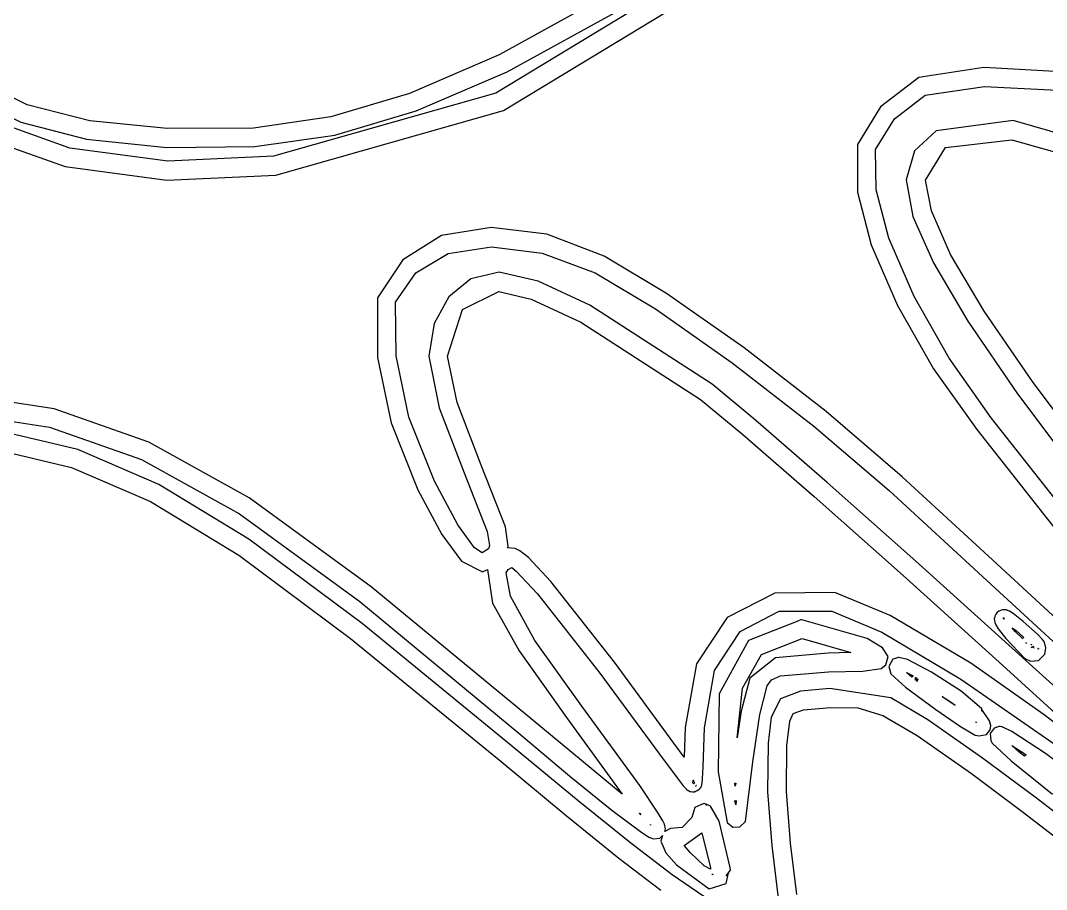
# Model space of a CAD drawing. Extents: x 23 to 528, y 384 to 592.
# Drawn here: x 465.47 to 479.75, y 434.14 to 446.23 of the extents above; entities that cross this region are included whole.
import ezdxf

# ---------------------------------------------------------------- set-up
doc = ezdxf.new("R2010")
doc.units = 0
doc.layers.get('0').update_dxf_attribs({"linetype": 'CONTINUOUS'})

msp = doc.modelspace()

# ---------------------------------------------------------------- linework, layer by layer
at = {"color": 0}
for p, q in [((475.107, 447.051), (472.087, 445.22)), ((472.193, 444.98), (475.273, 446.846)), ((473.735, 446.638), (472.13, 445.752)), ((472.242, 445.516), (473.879, 446.416)), ((472.13, 445.752), (470.884, 445.216)), ((478.878, 445.576), (477.972, 445.438)), ((479.951, 445.516), (478.878, 445.576)), ((465.564, 445.057), (464.827, 445.428)), ((470.976, 444.973), (472.242, 445.516)), ((477.972, 445.438), (477.439, 445.029)), ((478.06, 445.191), (478.889, 445.311)), ((478.889, 445.311), (479.898, 445.262)), ((464.686, 445.209), (465.473, 444.818)), ((472.087, 445.22), (468.993, 444.341)), ((470.884, 445.216), (469.787, 444.888)), ((477.633, 444.86), (478.06, 445.191)), ((466.432, 444.835), (465.564, 445.057)), ((477.439, 445.029), (477.121, 444.504)), ((466.154, 444.454), (464.929, 444.892)), ((469.787, 444.888), (468.711, 444.733)), ((469.025, 444.08), (472.193, 444.98)), ((469.844, 444.634), (470.976, 444.973)), ((477.372, 444.436), (477.633, 444.86)), ((479.287, 444.839), (478.215, 444.694)), ((480.811, 444.401), (479.287, 444.839)), ((465.473, 444.818), (466.39, 444.578)), ((467.512, 444.729), (466.432, 444.835)), ((468.711, 444.733), (467.512, 444.729)), ((464.809, 444.655), (466.09, 444.197)), ((466.39, 444.578), (467.505, 444.465)), ((468.729, 444.475), (469.844, 444.634)), ((478.215, 444.694), (477.912, 444.419)), ((478.345, 444.461), (479.266, 444.571)), ((479.266, 444.571), (480.72, 444.158)), ((467.522, 444.274), (466.154, 444.454)), ((467.505, 444.465), (468.729, 444.475)), ((477.121, 444.504), (477.121, 443.84)), ((477.379, 443.876), (477.372, 444.436)), ((477.912, 444.419), (477.799, 444.013)), ((478.067, 444.01), (478.345, 444.461)), ((468.993, 444.341), (467.522, 444.274)), ((466.09, 444.197), (467.508, 444.01)), ((467.508, 444.01), (469.025, 444.08)), ((477.799, 444.013), (477.89, 443.502)), ((478.148, 443.583), (478.067, 444.01)), ((477.121, 443.84), (477.312, 443.107)), ((477.555, 443.202), (477.379, 443.876)), ((478.413, 442.976), (478.148, 443.583)), ((477.89, 443.502), (478.176, 442.856)), ((472.02, 443.35), (471.329, 443.237)), ((472.796, 443.255), (472.02, 443.35)), ((471.329, 443.237), (470.789, 442.902)), ((473.594, 442.951), (472.796, 443.255)), ((477.908, 442.39), (477.555, 443.202)), ((470.972, 442.718), (471.42, 442.987)), ((471.42, 442.987), (472.027, 443.082)), ((472.027, 443.082), (472.729, 442.994)), ((472.729, 442.994), (473.47, 442.718)), ((477.312, 443.107), (477.675, 442.263)), ((470.789, 442.902), (470.44, 442.373)), ((474.461, 442.433), (473.594, 442.951)), ((478.176, 442.856), (478.656, 442.045)), ((478.882, 442.186), (478.413, 442.976)), ((470.69, 442.309), (470.972, 442.718)), ((472.13, 442.726), (471.738, 442.637)), ((472.676, 442.602), (472.13, 442.726)), ((473.47, 442.718), (474.306, 442.218)), ((471.738, 442.637), (471.431, 442.387)), ((473.393, 442.267), (472.676, 442.602)), ((471.622, 442.21), (472.126, 442.461)), ((472.126, 442.461), (472.578, 442.352)), ((475.541, 441.674), (474.461, 442.433)), ((470.44, 442.373), (470.44, 441.54)), ((470.697, 441.565), (470.69, 442.309)), ((471.431, 442.387), (471.226, 442.016)), ((472.578, 442.352), (473.269, 442.034)), ((478.395, 441.53), (477.908, 442.39)), ((471.413, 441.558), (471.622, 442.21)), ((475.096, 441.17), (473.393, 442.267)), ((474.306, 442.218), (475.375, 441.466)), ((477.675, 442.263), (478.176, 441.385)), ((479.566, 441.191), (478.882, 442.186)), ((471.226, 442.016), (471.152, 441.561)), ((473.269, 442.034), (474.934, 440.958)), ((478.656, 442.045), (479.347, 441.036)), ((470.874, 440.708), (470.697, 441.565)), ((471.152, 441.561), (471.297, 440.842)), ((471.547, 440.916), (471.413, 441.558)), ((476.684, 440.789), (475.541, 441.674)), ((470.44, 441.54), (470.627, 440.63)), ((475.375, 441.466), (476.511, 440.584)), ((478.98, 440.701), (478.395, 441.53)), ((478.176, 441.385), (478.779, 440.538)), ((475.703, 440.665), (475.096, 441.17)), ((480.476, 439.974), (479.566, 441.191)), ((465.938, 440.824), (464.809, 441)), ((479.347, 441.036), (480.261, 439.812)), ((471.297, 440.842), (471.646, 439.935)), ((471.879, 440.041), (471.547, 440.916)), ((474.934, 440.958), (475.523, 440.471)), ((464.788, 440.736), (465.871, 440.57)), ((467.254, 440.362), (465.938, 440.824)), ((471.23, 439.819), (470.874, 440.708)), ((477.739, 439.882), (476.684, 440.789)), ((480.794, 438.4), (478.98, 440.701)), ((466.266, 440.26), (464.502, 440.679)), ((465.871, 440.57), (467.152, 440.122)), ((470.627, 440.63), (471.001, 439.699)), ((476.698, 439.801), (475.703, 440.665)), ((476.511, 440.584), (477.559, 439.688)), ((464.467, 440.422), (466.178, 440.009)), ((475.523, 440.471), (476.515, 439.607)), ((478.779, 440.538), (480.497, 438.355)), ((468.651, 439.586), (467.254, 440.362)), ((467.395, 439.773), (466.266, 440.26)), ((466.178, 440.009), (467.279, 439.536)), ((467.152, 440.122), (468.517, 439.364)), ((472.218, 439.184), (471.879, 440.041)), ((471.646, 439.935), (471.967, 439.117)), ((478.945, 438.774), (477.739, 439.882)), ((468.648, 439.011), (467.395, 439.773)), ((471.001, 439.699), (471.336, 439.078)), ((471.558, 439.212), (471.23, 439.819)), ((477.933, 438.704), (476.698, 439.801)), ((470.352, 438.351), (468.651, 439.586)), ((476.515, 439.607), (477.753, 438.506)), ((477.559, 439.688), (478.921, 438.439)), ((467.279, 439.536), (468.507, 438.792)), ((468.517, 439.364), (470.193, 438.143)), ((471.787, 438.891), (471.558, 439.212)), ((472.257, 438.912), (472.218, 439.184)), ((470.225, 437.84), (468.648, 439.011)), ((471.336, 439.078), (471.607, 438.704)), ((471.967, 439.117), (471.995, 438.926)), ((471.897, 438.824), (471.787, 438.891)), ((471.985, 438.88), (471.897, 438.824)), ((471.995, 438.926), (471.985, 438.88)), ((472.246, 438.891), (472.257, 438.912)), ((472.355, 438.884), (472.246, 438.891)), ((472.419, 438.852), (472.355, 438.884)), ((472.539, 438.757), (472.419, 438.852)), ((468.507, 438.792), (470.062, 437.631)), ((471.607, 438.704), (471.9, 438.559)), ((472.853, 438.422), (472.539, 438.757)), ((479.273, 437.497), (477.933, 438.704)), ((480.508, 437.332), (478.945, 438.774)), ((471.9, 438.559), (471.971, 438.591)), ((471.971, 438.591), (472.041, 438.122)), ((472.228, 438.542), (472.257, 438.591)), ((472.257, 438.591), (472.306, 438.616)), ((472.306, 438.616), (472.369, 438.566)), ((472.369, 438.566), (472.666, 438.252)), ((472.288, 438.221), (472.228, 438.542)), ((473.735, 437.3), (472.853, 438.422)), ((477.753, 438.506), (479.093, 437.3)), ((478.921, 438.439), (480.706, 436.792)), ((472.578, 436.513), (470.352, 438.351)), ((476.804, 438.27), (475.968, 438.263)), ((477.576, 437.952), (476.804, 438.27)), ((470.193, 438.143), (472.405, 436.312)), ((472.63, 437.603), (472.288, 438.221)), ((472.666, 438.252), (473.534, 437.148)), ((475.968, 438.263), (475.305, 437.921)), ((472.041, 438.122), (472.408, 437.459)), ((475.488, 437.727), (476.031, 438.012)), ((476.031, 438.012), (476.762, 438.012)), ((476.762, 438.012), (477.46, 437.72)), ((479.062, 437.991), (479.044, 437.967)), ((479.086, 438.009), (479.062, 437.991)), ((479.09, 438.012), (479.086, 438.009)), ((479.086, 438.009), (479.086, 438.009)), ((479.111, 438.019), (479.09, 438.012)), ((479.125, 438.023), (479.111, 438.019)), ((479.136, 438.027), (479.125, 438.023)), ((479.139, 438.027), (479.136, 438.027)), ((479.136, 438.027), (479.136, 438.027)), ((479.146, 438.03), (479.139, 438.027)), ((479.15, 438.03), (479.146, 438.03)), ((479.153, 438.03), (479.15, 438.03)), ((479.164, 438.027), (479.15, 438.03)), ((479.15, 438.03), (479.153, 438.03)), ((479.153, 438.03), (479.153, 438.03)), ((479.153, 438.03), (479.153, 438.03)), ((479.192, 438.027), (479.164, 438.027)), ((479.192, 438.023), (479.192, 438.027)), ((479.203, 438.023), (479.192, 438.023)), ((479.206, 438.019), (479.203, 438.023)), ((479.234, 438.009), (479.206, 438.019)), ((479.284, 437.977), (479.234, 438.009)), ((475.305, 437.921), (474.878, 437.279)), ((476.289, 437.871), (475.604, 437.603)), ((476.306, 437.882), (476.289, 437.871)), ((476.331, 437.892), (476.306, 437.882)), ((476.338, 437.892), (476.331, 437.892)), ((476.345, 437.892), (476.338, 437.892)), ((477.255, 437.631), (476.345, 437.892)), ((478.695, 437.286), (477.576, 437.952)), ((479.03, 437.928), (479.023, 437.907)), ((479.023, 437.907), (479.03, 437.854)), ((479.033, 437.942), (479.03, 437.931)), ((479.03, 437.931), (479.03, 437.928)), ((479.03, 437.854), (479.03, 437.854)), ((479.03, 437.854), (479.044, 437.818)), ((479.04, 437.959), (479.033, 437.942)), ((479.033, 437.942), (479.033, 437.942)), ((479.044, 437.967), (479.04, 437.959)), ((479.153, 437.921), (479.16, 437.9)), ((479.153, 437.914), (479.153, 437.921)), ((479.16, 437.9), (479.153, 437.914)), ((479.425, 437.868), (479.284, 437.977)), ((479.626, 437.691), (479.425, 437.868)), ((472.327, 436.118), (470.225, 437.84)), ((475.128, 437.183), (475.488, 437.727)), ((477.46, 437.72), (478.557, 437.063)), ((479.044, 437.818), (479.076, 437.765)), ((479.076, 437.765), (479.185, 437.628)), ((479.273, 437.78), (479.33, 437.741)), ((479.316, 437.727), (479.273, 437.78)), ((479.414, 437.628), (479.316, 437.727)), ((479.33, 437.741), (479.436, 437.646)), ((470.062, 437.631), (472.161, 435.917)), ((473.283, 436.689), (472.63, 437.603)), ((475.604, 437.603), (475.192, 436.859)), ((475.784, 437.409), (476.349, 437.631)), ((476.349, 437.631), (477.026, 437.434)), ((477.467, 437.501), (477.255, 437.631)), ((479.185, 437.628), (479.45, 437.353)), ((479.436, 437.646), (479.414, 437.628)), ((479.464, 437.571), (479.464, 437.571)), ((479.464, 437.571), (479.474, 437.564)), ((479.471, 437.564), (479.464, 437.571)), ((479.474, 437.564), (479.471, 437.564)), ((479.693, 437.617), (479.626, 437.691)), ((479.721, 437.579), (479.693, 437.617)), ((479.743, 437.501), (479.721, 437.579)), ((472.408, 437.459), (473.068, 436.531)), ((476.712, 437.427), (475.978, 437.363)), ((477.026, 437.434), (476.712, 437.427)), ((477.545, 437.381), (477.467, 437.501)), ((480.568, 436.319), (479.273, 437.497)), ((479.538, 437.543), (479.541, 437.55)), ((479.541, 437.543), (479.538, 437.543)), ((479.541, 437.55), (479.545, 437.547)), ((479.545, 437.547), (479.541, 437.543)), ((479.541, 437.504), (479.541, 437.508)), ((479.541, 437.508), (479.545, 437.508)), ((479.548, 437.501), (479.541, 437.504)), ((479.545, 437.508), (479.552, 437.508)), ((479.548, 437.508), (479.552, 437.515)), ((479.556, 437.508), (479.548, 437.508)), ((479.552, 437.508), (479.548, 437.501)), ((479.552, 437.515), (479.563, 437.519)), ((479.57, 437.515), (479.556, 437.508)), ((479.563, 437.519), (479.563, 437.519)), ((479.563, 437.519), (479.566, 437.515)), ((479.563, 437.519), (479.563, 437.519)), ((479.566, 437.519), (479.57, 437.519)), ((479.57, 437.519), (479.566, 437.519)), ((479.566, 437.515), (479.57, 437.515)), ((479.57, 437.519), (479.57, 437.519)), ((479.57, 437.519), (479.57, 437.515)), ((479.57, 437.515), (479.57, 437.519)), ((479.57, 437.501), (479.57, 437.501)), ((479.573, 437.501), (479.58, 437.501)), ((479.58, 437.501), (479.573, 437.501)), ((479.58, 437.501), (479.58, 437.501)), ((479.63, 437.49), (479.637, 437.49)), ((479.63, 437.487), (479.633, 437.49)), ((479.633, 437.49), (479.63, 437.49)), ((479.637, 437.483), (479.63, 437.487)), ((479.637, 437.49), (479.637, 437.483)), ((479.637, 437.325), (479.725, 437.413)), ((479.725, 437.413), (479.743, 437.501)), ((474.564, 436.174), (473.735, 437.3)), ((474.878, 437.279), (474.719, 436.39)), ((475.52, 436.94), (475.784, 437.409)), ((475.978, 437.363), (475.622, 437.078)), ((477.516, 437.265), (477.545, 437.381)), ((477.612, 437.342), (477.555, 437.24)), ((477.661, 437.356), (477.612, 437.342)), ((477.686, 437.367), (477.661, 437.356)), ((477.696, 437.367), (477.686, 437.367)), ((477.816, 437.339), (477.696, 437.367)), ((478.148, 437.162), (477.816, 437.339)), ((479.718, 436.566), (478.695, 437.286)), ((479.093, 437.3), (480.794, 435.744)), ((479.45, 437.353), (479.527, 437.314)), ((479.527, 437.314), (479.637, 437.325)), ((473.534, 437.148), (474.363, 436.019)), ((474.991, 436.386), (475.128, 437.183)), ((476.049, 437.109), (476.716, 437.166)), ((476.716, 437.166), (477.192, 437.173)), ((477.192, 437.173), (477.449, 437.212)), ((477.449, 437.212), (477.516, 437.265)), ((477.555, 437.24), (477.584, 437.138)), ((477.584, 437.138), (477.788, 436.951)), ((477.802, 437.155), (477.894, 437.109)), ((477.876, 437.092), (477.802, 437.155)), ((478.561, 436.898), (478.148, 437.162)), ((475.622, 437.078), (475.502, 436.619)), ((475.862, 436.972), (475.922, 437.053)), ((475.922, 437.053), (476.049, 437.109)), ((477.894, 437.109), (477.876, 437.092)), ((477.926, 437.085), (477.936, 437.085)), ((477.926, 437.049), (477.926, 437.085)), ((477.929, 437.049), (477.926, 437.049)), ((477.936, 437.085), (477.929, 437.049)), ((477.94, 437.042), (477.957, 437.074)), ((477.943, 437.042), (477.94, 437.042)), ((477.94, 437.042), (477.954, 437.035)), ((477.95, 437.035), (477.94, 437.042)), ((477.947, 437.042), (477.943, 437.042)), ((477.961, 437.056), (477.947, 437.042)), ((477.954, 437.035), (477.95, 437.035)), ((477.957, 437.074), (477.961, 437.056)), ((478.557, 437.063), (479.873, 436.153)), ((475.192, 436.859), (475.181, 435.776)), ((475.446, 436.249), (475.52, 436.94)), ((475.76, 436.57), (475.862, 436.972)), ((476.324, 436.898), (476.049, 436.792)), ((476.733, 436.933), (476.324, 436.898)), ((477.584, 436.802), (476.733, 436.933)), ((477.788, 436.951), (478.208, 436.644)), ((478.846, 436.658), (478.561, 436.898)), ((476.049, 436.792), (475.918, 436.534)), ((478.099, 436.499), (477.584, 436.802)), ((478.296, 436.824), (478.437, 436.735)), ((478.321, 436.806), (478.296, 436.824)), ((478.48, 436.697), (478.321, 436.806)), ((478.437, 436.735), (478.48, 436.697)), ((474.091, 435.582), (473.283, 436.689)), ((475.502, 436.619), (475.446, 436.249)), ((475.661, 435.913), (475.76, 436.57)), ((476.176, 436.478), (476.225, 436.587)), ((476.225, 436.587), (476.366, 436.637)), ((476.366, 436.637), (476.747, 436.668)), ((476.747, 436.668), (477.125, 436.665)), ((477.125, 436.665), (477.471, 436.559)), ((477.471, 436.559), (477.95, 436.28)), ((478.208, 436.644), (478.554, 436.404)), ((478.85, 436.651), (478.846, 436.658)), ((478.85, 436.647), (478.85, 436.651)), ((478.85, 436.644), (478.85, 436.647)), ((478.85, 436.647), (478.85, 436.647)), ((478.85, 436.647), (478.85, 436.647)), ((478.85, 436.647), (478.85, 436.647)), ((478.85, 436.64), (478.85, 436.644)), ((478.959, 436.485), (478.85, 436.64)), ((478.85, 436.64), (478.85, 436.619)), ((478.85, 436.637), (478.85, 436.64)), ((478.85, 436.633), (478.85, 436.637)), ((478.85, 436.626), (478.85, 436.633)), ((478.85, 436.619), (478.85, 436.626)), ((480.794, 435.744), (479.718, 436.566)), ((473.844, 435.462), (472.578, 436.513)), ((473.068, 436.531), (473.844, 435.462)), ((475.918, 436.534), (475.876, 436.171)), ((476.137, 436.143), (476.176, 436.478)), ((478.861, 435.966), (478.099, 436.499)), ((478.776, 436.46), (478.765, 436.467)), ((478.765, 436.467), (478.769, 436.467)), ((478.769, 436.471), (478.776, 436.46)), ((478.769, 436.467), (478.769, 436.471)), ((478.977, 436.421), (478.959, 436.485)), ((478.966, 436.358), (478.977, 436.421)), ((472.405, 436.312), (473.117, 435.716)), ((474.719, 436.39), (474.708, 435.98)), ((474.973, 435.843), (474.991, 436.386)), ((477.95, 436.28), (478.705, 435.751)), ((478.554, 436.404), (478.758, 436.284)), ((478.758, 436.284), (478.811, 436.273)), ((478.811, 436.273), (478.913, 436.294)), ((478.913, 436.294), (478.966, 436.358)), ((479.023, 436.383), (478.966, 436.309)), ((478.966, 436.309), (478.977, 436.21)), ((479.055, 436.393), (479.023, 436.383)), ((479.062, 436.397), (479.055, 436.397)), ((479.055, 436.397), (479.055, 436.393)), ((479.055, 436.393), (479.055, 436.393)), ((479.065, 436.397), (479.062, 436.397)), ((479.086, 436.404), (479.065, 436.397)), ((479.065, 436.397), (479.065, 436.397)), ((479.09, 436.404), (479.086, 436.404)), ((479.107, 436.404), (479.09, 436.404)), ((479.132, 436.4), (479.107, 436.404)), ((479.143, 436.397), (479.132, 436.4)), ((479.143, 436.397), (479.132, 436.4)), ((479.132, 436.4), (479.143, 436.397)), ((479.27, 436.337), (479.143, 436.397)), ((479.735, 436.03), (479.27, 436.337)), ((474.708, 435.98), (474.564, 436.174)), ((475.876, 436.171), (475.869, 435.494)), ((476.13, 435.501), (476.137, 436.143)), ((478.977, 436.21), (478.995, 436.174)), ((478.995, 436.174), (479.259, 435.927)), ((479.266, 436.143), (479.464, 436.016)), ((479.365, 436.051), (479.266, 436.143)), ((473.23, 435.37), (472.327, 436.118)), ((474.363, 436.019), (474.624, 435.673)), ((479.443, 435.991), (479.365, 436.051)), ((479.457, 436.002), (479.443, 435.991)), ((479.464, 436.016), (479.457, 436.002)), ((480.3, 435.606), (479.735, 436.03)), ((472.161, 435.917), (473.064, 435.166)), ((474.962, 435.677), (474.973, 435.843)), ((475.562, 435.081), (475.661, 435.913)), ((479.594, 435.42), (478.861, 435.966)), ((479.259, 435.927), (479.834, 435.462)), ((473.117, 435.716), (473.699, 435.243)), ((475.181, 435.776), (475.305, 435.07)), ((478.705, 435.751), (479.432, 435.208)), ((474.338, 435.211), (474.091, 435.582)), ((474.624, 435.673), (474.694, 435.578)), ((474.694, 435.578), (474.719, 435.55)), ((474.828, 435.617), (474.832, 435.649)), ((474.832, 435.649), (474.828, 435.649)), ((474.828, 435.649), (474.835, 435.649)), ((474.832, 435.617), (474.828, 435.617)), ((474.832, 435.649), (474.832, 435.656)), ((474.832, 435.656), (474.835, 435.656)), ((474.832, 435.649), (474.832, 435.649)), ((474.835, 435.649), (474.832, 435.649)), ((474.839, 435.614), (474.832, 435.617)), ((474.835, 435.656), (474.839, 435.649)), ((474.835, 435.649), (474.835, 435.649)), ((474.835, 435.614), (474.839, 435.61)), ((474.839, 435.61), (474.835, 435.614)), ((474.835, 435.614), (474.835, 435.614)), ((474.839, 435.649), (474.839, 435.645)), ((474.839, 435.645), (474.842, 435.642)), ((474.846, 435.617), (474.839, 435.614)), ((474.846, 435.614), (474.839, 435.614)), ((474.839, 435.614), (474.846, 435.614)), ((474.842, 435.642), (474.842, 435.642)), ((474.842, 435.642), (474.842, 435.642)), ((474.842, 435.642), (474.842, 435.638)), ((474.842, 435.638), (474.849, 435.621)), ((474.849, 435.617), (474.846, 435.617)), ((474.846, 435.614), (474.846, 435.614)), ((474.849, 435.621), (474.849, 435.617)), ((474.864, 435.575), (474.86, 435.575)), ((474.86, 435.575), (474.864, 435.575)), ((474.867, 435.578), (474.867, 435.578)), ((474.874, 435.585), (474.874, 435.585)), ((474.874, 435.585), (474.878, 435.585)), ((474.878, 435.585), (474.874, 435.585)), ((474.927, 435.543), (474.938, 435.557)), ((474.938, 435.557), (474.948, 435.578)), ((474.938, 435.557), (474.938, 435.557)), ((474.948, 435.578), (474.952, 435.589)), ((474.952, 435.599), (474.959, 435.621)), ((474.952, 435.596), (474.952, 435.599)), ((474.952, 435.589), (474.952, 435.596)), ((474.959, 435.621), (474.962, 435.677)), ((475.417, 435.575), (475.41, 435.617)), ((475.41, 435.617), (475.425, 435.617)), ((475.425, 435.617), (475.417, 435.575)), ((474.719, 435.55), (474.733, 435.536)), ((474.733, 435.536), (474.733, 435.532)), ((474.733, 435.532), (474.737, 435.529)), ((474.737, 435.529), (474.744, 435.525)), ((474.744, 435.525), (474.744, 435.525)), ((474.744, 435.525), (474.751, 435.522)), ((474.751, 435.522), (474.751, 435.522)), ((474.751, 435.522), (474.754, 435.518)), ((474.754, 435.518), (474.758, 435.515)), ((474.758, 435.515), (474.761, 435.515)), ((474.761, 435.515), (474.765, 435.511)), ((474.765, 435.511), (474.765, 435.511)), ((474.765, 435.511), (474.768, 435.511)), ((474.768, 435.511), (474.775, 435.508)), ((474.775, 435.508), (474.775, 435.504)), ((474.775, 435.504), (474.779, 435.504)), ((474.779, 435.504), (474.782, 435.501)), ((474.782, 435.501), (474.782, 435.501)), ((474.782, 435.501), (474.789, 435.501)), ((474.789, 435.501), (474.789, 435.501)), ((474.789, 435.501), (474.789, 435.501)), ((474.789, 435.501), (474.793, 435.501)), ((474.793, 435.501), (474.825, 435.497)), ((474.825, 435.497), (474.828, 435.497)), ((474.828, 435.497), (474.832, 435.497)), ((474.832, 435.497), (474.842, 435.497)), ((474.842, 435.497), (474.846, 435.497)), ((474.846, 435.497), (474.853, 435.497)), ((474.853, 435.497), (474.853, 435.501)), ((474.853, 435.501), (474.857, 435.501)), ((474.857, 435.501), (474.857, 435.501)), ((474.857, 435.501), (474.86, 435.501)), ((474.86, 435.501), (474.864, 435.501)), ((474.864, 435.501), (474.871, 435.504)), ((474.871, 435.504), (474.888, 435.515)), ((474.871, 435.504), (474.871, 435.504)), ((474.888, 435.515), (474.892, 435.515)), ((474.892, 435.515), (474.902, 435.522)), ((474.902, 435.522), (474.906, 435.522)), ((474.906, 435.522), (474.913, 435.529)), ((474.913, 435.529), (474.924, 435.539)), ((474.924, 435.539), (474.927, 435.543)), ((474.924, 435.539), (474.924, 435.539)), ((475.869, 435.494), (475.925, 434.749)), ((476.186, 434.781), (476.13, 435.501)), ((480.579, 434.657), (479.594, 435.42)), ((473.964, 434.781), (473.23, 435.37)), ((474.857, 435.278), (474.814, 435.141)), ((474.941, 435.317), (474.857, 435.278)), ((474.948, 435.324), (474.941, 435.317)), ((474.984, 435.335), (474.948, 435.321)), ((474.948, 435.321), (474.948, 435.324)), ((475.008, 435.324), (474.984, 435.335)), ((475.005, 435.324), (475.001, 435.324)), ((475.001, 435.324), (475.005, 435.324)), ((475.008, 435.324), (475.005, 435.324)), ((475.005, 435.324), (475.008, 435.324)), ((475.012, 435.324), (475.008, 435.324)), ((475.008, 435.324), (475.029, 435.31)), ((475.012, 435.321), (475.008, 435.324)), ((475.072, 435.296), (475.012, 435.324)), ((475.029, 435.31), (475.012, 435.321)), ((475.012, 435.321), (475.012, 435.321)), ((475.192, 435.088), (475.072, 435.296)), ((475.414, 435.374), (475.425, 435.367)), ((475.425, 435.317), (475.414, 435.374)), ((475.425, 435.367), (475.432, 435.374)), ((475.432, 435.374), (475.425, 435.317)), ((473.064, 435.166), (473.798, 434.573)), ((473.699, 435.243), (474.098, 434.943)), ((474.08, 435.194), (474.087, 435.201)), ((474.105, 435.176), (474.08, 435.194)), ((474.087, 435.201), (474.105, 435.176)), ((474.409, 435.091), (474.338, 435.211)), ((474.814, 435.141), (474.677, 435)), ((479.432, 435.208), (480.413, 434.446)), ((474.239, 435.039), (474.239, 435.031)), ((474.239, 435.035), (474.239, 435.039)), ((474.239, 435.031), (474.239, 435.035)), ((474.433, 435.046), (474.409, 435.091)), ((474.447, 434.982), (474.433, 435.046)), ((474.518, 434.986), (474.44, 434.943)), ((474.677, 435), (474.518, 434.986)), ((475.343, 434.463), (475.192, 435.088)), ((475.305, 435.07), (475.386, 435.003)), ((475.386, 435.003), (475.484, 435.007)), ((475.484, 435.007), (475.562, 435.081)), ((474.098, 434.943), (474.214, 434.866)), ((474.214, 434.866), (474.282, 434.841)), ((474.282, 434.841), (474.37, 434.852)), ((474.37, 434.852), (474.405, 434.887)), ((474.405, 434.887), (474.38, 434.809)), ((474.44, 434.943), (474.447, 434.979)), ((474.447, 434.979), (474.447, 434.982)), ((474.447, 434.979), (474.447, 434.979)), ((474.705, 434.749), (474.955, 434.926)), ((474.955, 434.926), (475.072, 434.439)), ((474.539, 434.34), (473.964, 434.781)), ((474.38, 434.809), (474.454, 434.647)), ((474.789, 434.65), (474.705, 434.749)), ((475.925, 434.749), (476.024, 433.938)), ((476.275, 434.065), (476.186, 434.781)), ((473.798, 434.573), (474.384, 434.128)), ((474.454, 434.647), (474.599, 434.478)), ((474.984, 434.467), (474.789, 434.65)), ((474.599, 434.478), (475.054, 434.146)), ((475.072, 434.418), (474.984, 434.467)), ((475.072, 434.439), (475.072, 434.418)), ((475.343, 434.46), (475.343, 434.463)), ((475.35, 434.411), (475.343, 434.46)), ((474.98, 434.04), (474.539, 434.34)), ((475.096, 434.351), (475.111, 434.351)), ((475.1, 434.34), (475.096, 434.351)), ((475.111, 434.351), (475.1, 434.34)), ((475.29, 434.326), (475.35, 434.407)), ((475.29, 434.22), (475.326, 434.368)), ((475.326, 434.368), (475.29, 434.326)), ((475.35, 434.407), (475.35, 434.411)), ((475.054, 434.146), (475.29, 434.22))]:
    msp.add_line(p, q, dxfattribs=at)

doc.saveas('drawing.dxf')
